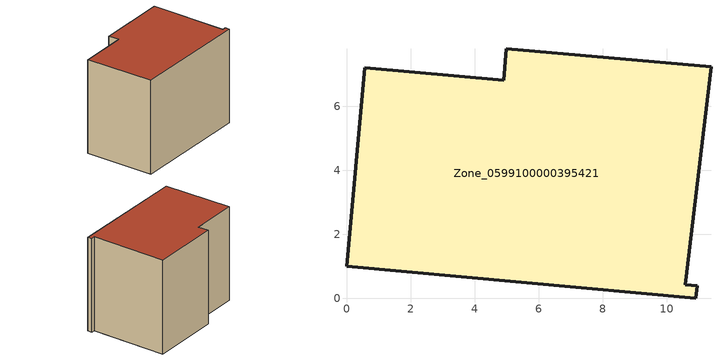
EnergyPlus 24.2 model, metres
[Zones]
Zone_0599100000395421
 floor ground (C_G): 11.39,7.23 10.58,0.42 10.95,0.39 10.92,0 0,0.99 0.57,7.2 4.91,6.81 4.98,7.79 z0
 wall outside (C_F): 11.39,7.23 4.98,7.79 4.91,6.81 0.57,7.2 0,0.99 10.92,0 10.95,0.39 10.58,0.42 11.39,7.23 z0:8.52
 roof outside (C_R): 10.58,0.42 11.39,7.23 4.98,7.79 4.91,6.81 0.57,7.2 0,0.99 10.92,0 10.95,0.39 z8.52
[BUILDING]
Pand.0599100000395421: North Axis=0; Terrain=City; Loads Convergence Tolerance Value=0.04; Temperature Convergence Tolerance Value=0.4; Solar Distribution=FullExterior; Maximum Number of Warmup Days=25; Minimum Number of Warmup Days=1
[Site:Location]
Rotterdam.The.Hague.AP_ZH_NLD Design_Conditions: Latitude=51.96; Longitude=4.45; Time Zone=1; Elevation=-4.5
[SITE:GROUNDTEMPERATURE:BUILDINGSURFACE]
18, 18, 18, 18, 18, 18, 18, 18, 18, 18, 18, 18
[MATERIAL] Thermal Absorptance=0.9; Solar Absorptance=0.7; Visible Absorptance=0.7
Name | Roughness | Thickness | Conductivity | Density | Specific Heat
G.TC.1992-2005 | MediumSmooth | 0.15 | 0.06 | 540 | 1210
F.TC.1992-2005 | Rough | 0.3 | 0.12 | 1920 | 840
R.TC.1992-2005 | MediumRough | 0.2 | 0.08 | 1500 | 1000
[CONSTRUCTION]
C_G: G.TC.1992-2005
C_F: F.TC.1992-2005
C_R: R.TC.1992-2005
[ZONE]
Zone_0599100000395421: Type=1; Multiplier=1; Ceiling Height=Autocalculate; Volume=Autocalculate; Floor Area=autocalculate; Part of Total Floor Area=Yes
[ZONEINFILTRATION:DESIGNFLOWRATE]
Infil_Zone_0599100000395421: Zone or ZoneList or Space or SpaceList=Zone_0599100000395421; Schedule=AlwaysOn; Design Flow Rate Calculation Method=Flow/Area; Flow Rate per Floor Area=0.0015; Constant Term Coefficient=1; Temperature Term Coefficient=0; Velocity Term Coefficient=0; Velocity Squared Term Coefficient=0
[HVACTEMPLATE:ZONE:IDEALLOADSAIRSYSTEM]
Zone_0599100000395421: Maximum Heating Supply Air Temperature=50; Minimum Cooling Supply Air Temperature=13; Maximum Heating Supply Air Humidity Ratio=0.0156; Minimum Cooling Supply Air Humidity Ratio=0.0077; Heating Limit=NoLimit; Cooling Limit=NoLimit; Dehumidification Control Type=ConstantSensibleHeatRatio; Cooling Sensible Heat Ratio=0.7; Dehumidification Setpoint=60; Humidification Control Type=None; Humidification Setpoint=30; Outdoor Air Method=None; Outdoor Air Flow Rate per Person=0.00944; Outdoor Air Flow Rate per Zone Floor Area=0; Outdoor Air Flow Rate per Zone=0; Demand Controlled Ventilation Type=None; Outdoor Air Economizer Type=NoEconomizer; Heat Recovery Type=None; Sensible Heat Recovery Effectiveness=0.7; Latent Heat Recovery Effectiveness=0.65
[ZONECONTROL:THERMOSTAT]
ThermostatControl_Zone_0599100000395421: Zone or ZoneList=Zone_0599100000395421; Control Type Schedule=DualSetpointControlType; Control 1=Thermostat_Zone_0599100000395421; Temperature Difference Between Cutout And Setpoint=0
[THERMOSTATSETPOINT:DUALSETPOINT]
Thermostat_Zone_0599100000395421: Heating Setpoint Temperature Schedule=HeatingSetpoint_Zone_0599100000395421; Cooling Setpoint Temperature Schedule=CoolingSetpoint_Zone_0599100000395421
[SCHEDULE:COMPACT]
HeatingSetpoint_Zone_0599100000395421: Through: 12/31, For: AllDays, Until: 24:00, 21
CoolingSetpoint_Zone_0599100000395421: Through: 12/31, For: AllDays, Until: 24:00, 24
DualSetpointControlType: Through: 12/31, For: AllDays, Until: 24:00, 4
AlwaysOn: Through: 12/31, For: AllDays, Until: 24:00, 1
